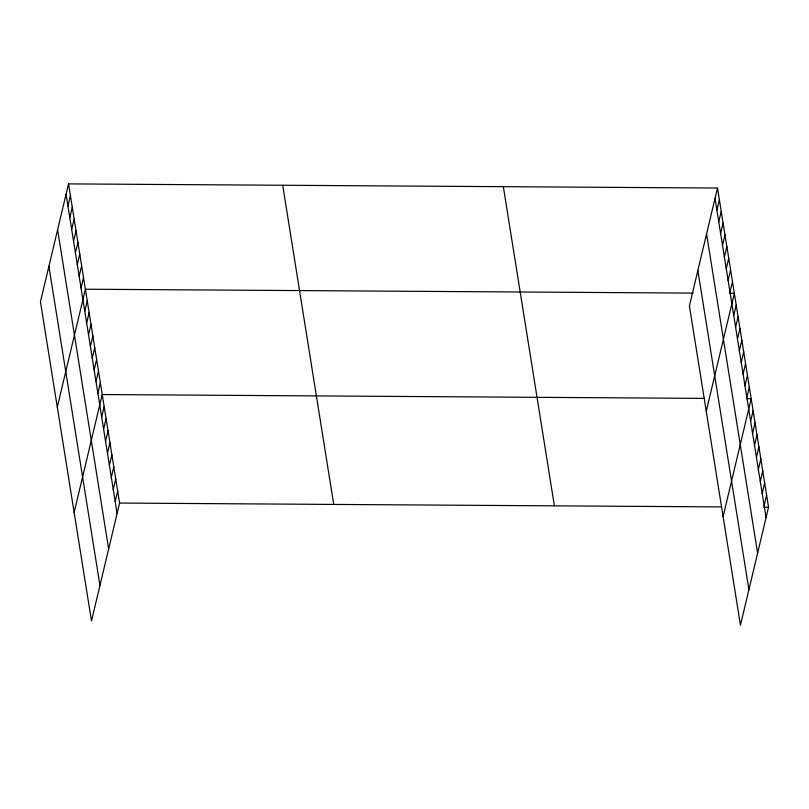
<?xml version="1.0" encoding="UTF-8"?>
<svg xmlns="http://www.w3.org/2000/svg" width="809" height="809" viewBox="0 0 809 809"><rect width="100%" height="100%" fill="white"/><g stroke="black" fill="none" stroke-linecap="round" stroke-linejoin="round"><path stroke-width="1.21" d="M68.543 183.886L40.45 301.797L91.498 620.958L119.59 503.056L68.543 183.886L717.502 188.042L768.55 507.203L740.457 625.114L689.41 305.944L717.502 188.042M67.926 206.022L70.413 195.586M69.796 217.722L72.284 207.296M71.667 229.422L74.155 218.996M73.538 241.133L76.026 230.696M75.409 252.833L77.897 242.397M77.28 264.533L79.767 254.107M79.161 276.243L81.638 265.807M81.031 287.943L83.509 277.507M57.297 407.119L85.39 289.217L693.161 293.101M84.773 311.344L87.261 300.918M86.644 323.054L89.132 312.618M88.515 334.754L91.002 324.318M90.386 346.454L92.873 336.028M92.256 358.154L94.744 347.728M94.127 369.865L96.615 359.429M95.998 381.565L98.486 371.129M97.879 393.265L100.356 382.839M74.145 512.441L102.227 394.539L704.123 398.392M101.671 417.029L104.159 406.593M103.603 429.083L106.09 418.657M105.534 441.138L108.022 430.712M107.455 453.202L109.943 442.766M109.387 465.256L111.875 454.83M111.318 477.31L113.806 466.884M113.25 489.374L115.727 478.938M115.171 501.428L117.659 491.002M716.885 210.178L719.373 199.742M718.756 221.878L721.244 211.442M720.627 233.579L723.115 223.153M722.508 245.279L724.985 234.853M724.379 256.989L726.856 246.553M726.249 268.689L728.727 258.253M728.12 280.389L730.608 269.963M729.991 292.089L732.479 281.663M706.257 411.275L734.35 293.364L729.637 293.333M733.733 315.5L736.22 305.064M735.603 327.2L738.091 316.774M737.474 338.9L739.962 328.474M739.345 350.61L741.833 340.174M741.226 362.311L743.704 351.875M743.097 374.011L745.574 363.585M744.968 385.721L747.445 375.285M746.838 397.421L749.326 386.985M723.104 516.597L751.197 398.695L746.485 398.665M750.641 421.176L753.118 410.75M752.562 433.24L755.05 422.804M754.494 445.294L756.981 434.858M756.425 457.348L758.903 446.922M758.346 469.412L760.834 458.976M760.278 481.466L762.766 471.03M762.209 493.52L764.697 483.094M764.141 505.585L766.619 495.148M119.59 503.056L721.486 506.909M763.848 507.172L768.55 507.203M715.014 198.468L766.062 517.639M706.57 233.943L757.618 553.103M697.864 270.479L748.912 589.65M503.34 186.667L554.387 505.837M282.695 185.261L333.743 504.422M66.055 194.322L117.103 513.482M57.601 229.786L108.649 548.957M48.904 266.323L99.952 585.494"/></g></svg>
